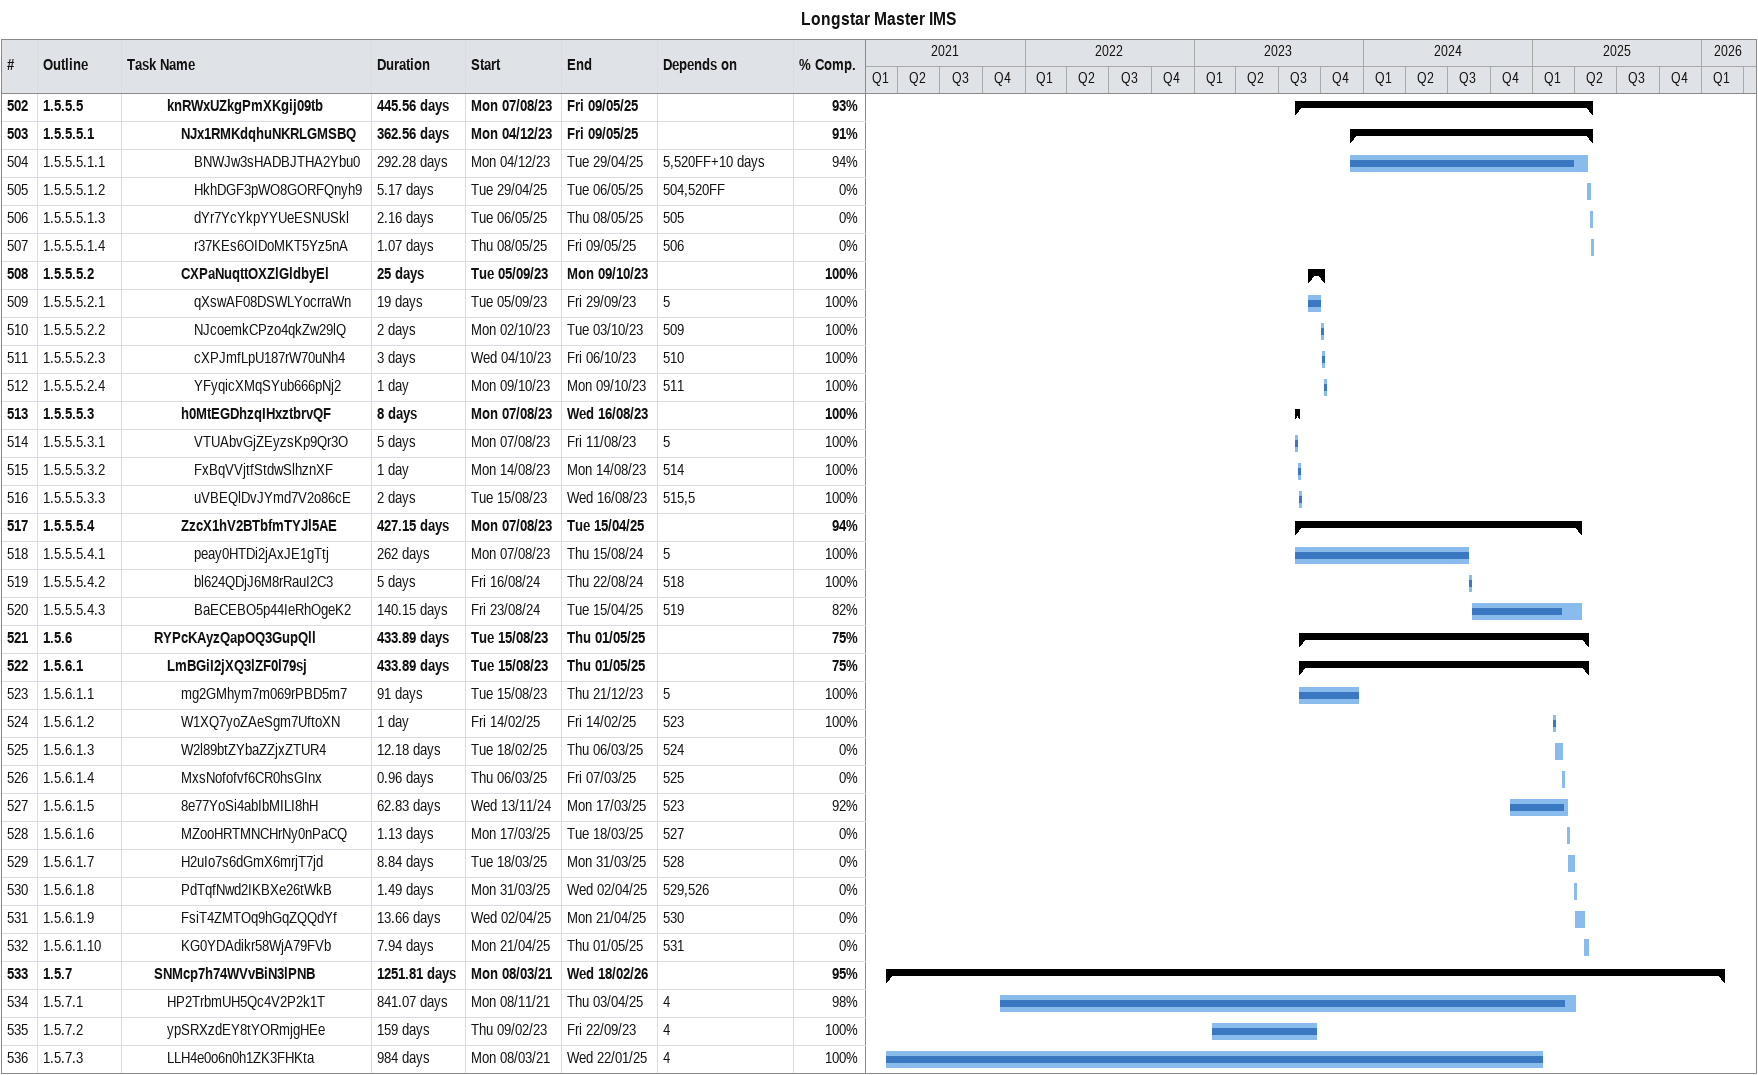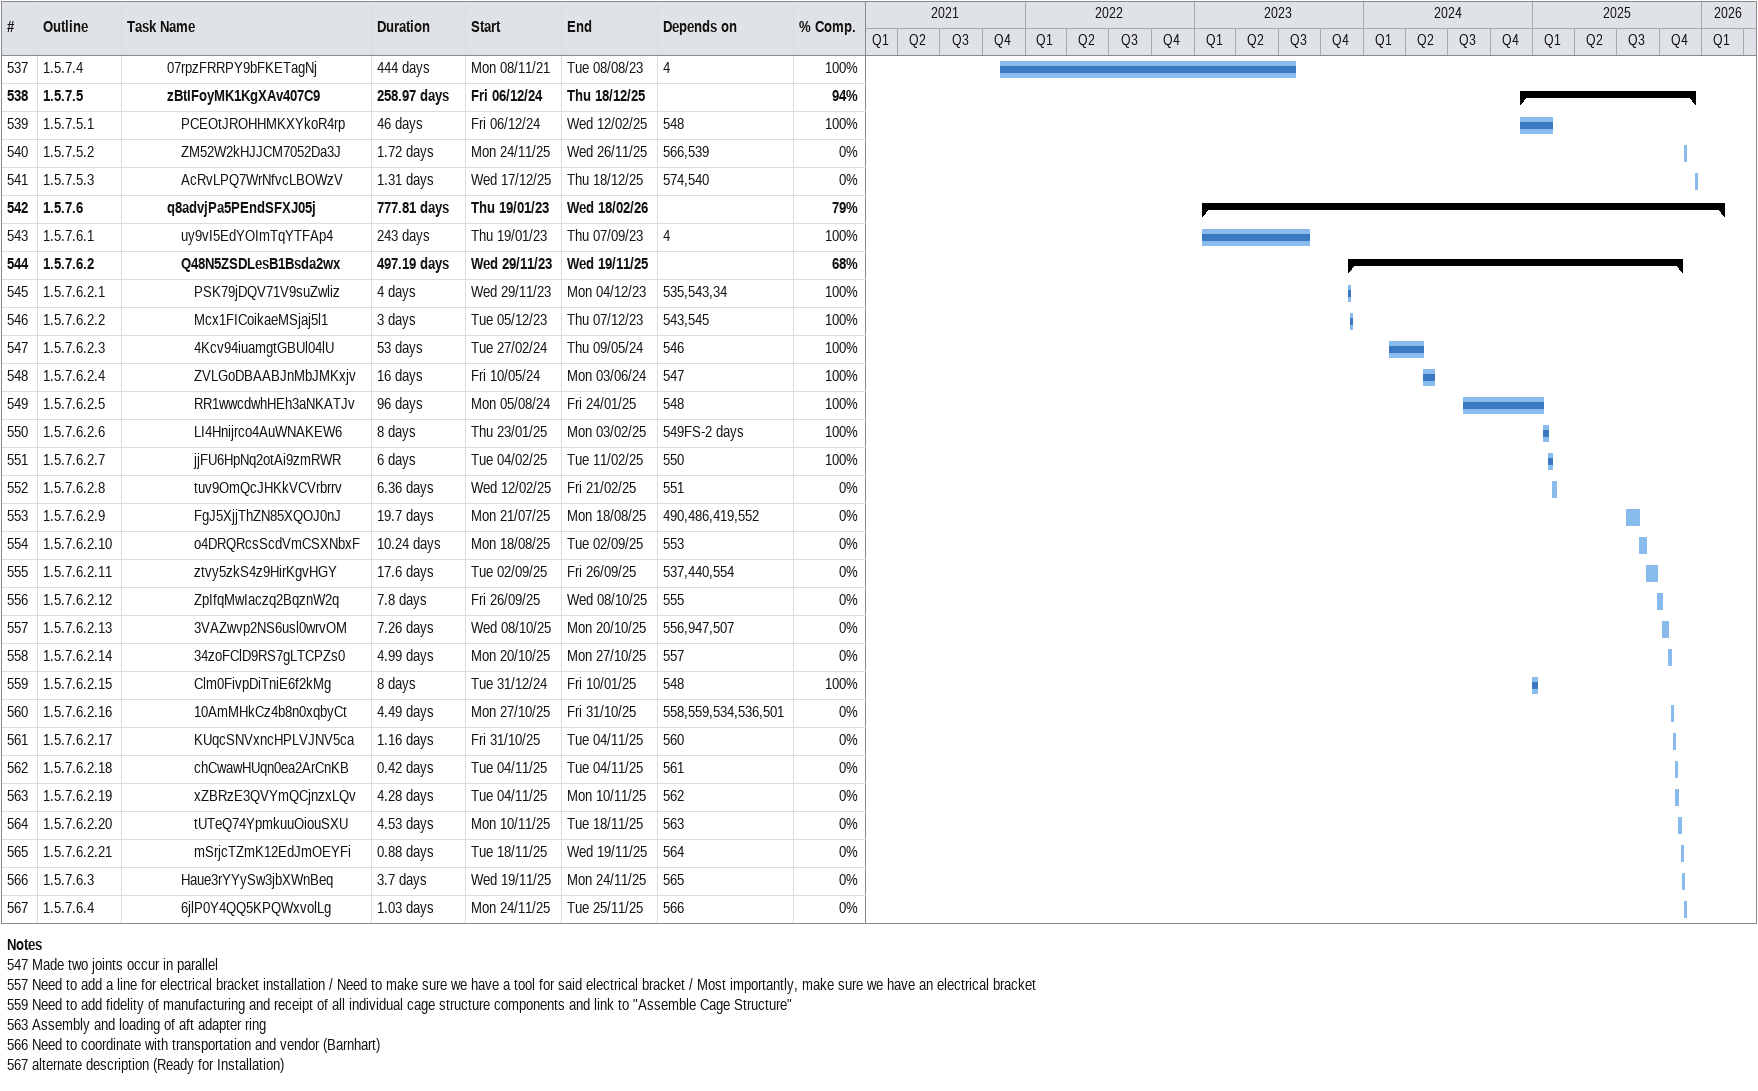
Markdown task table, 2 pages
Longstar Master IMS

| ID | WBS | Task | Duration | Start | Finish | Predecessors | % complete |
|---|---|---|---|---|---|---|---|
| 502 | 1.5.5.5 | **knRWxUZkgPmXKgij09tb** | 445.56d | 2023-08-07 | 2025-05-09 |  | 93 |
| 503 | 1.5.5.5.1 | **NJx1RMKdqhuNKRLGMSBQ** | 362.56d | 2023-12-04 | 2025-05-09 |  | 91 |
| 504 | 1.5.5.5.1.1 | BNWJw3sHADBJTHA2Ybu0 | 292.28d | 2023-12-04 | 2025-04-29 | 5, 520FF+10d | 94 |
| 505 | 1.5.5.5.1.2 | HkhDGF3pWO8GORFQnyh9 | 5.17d | 2025-04-29 | 2025-05-06 | 504, 520FF | 0 |
| 506 | 1.5.5.5.1.3 | dYr7YcYkpYYUeESNUSkl | 2.16d | 2025-05-06 | 2025-05-08 | 505 | 0 |
| 507 | 1.5.5.5.1.4 | r37KEs6OIDoMKT5Yz5nA | 1.07d | 2025-05-08 | 2025-05-09 | 506 | 0 |
| 508 | 1.5.5.5.2 | **CXPaNuqttOXZlGldbyEl** | 25d | 2023-09-05 | 2023-10-09 |  | 100 |
| 509 | 1.5.5.5.2.1 | qXswAF08DSWLYocrraWn | 19d | 2023-09-05 | 2023-09-29 | 5 | 100 |
| 510 | 1.5.5.5.2.2 | NJcoemkCPzo4qkZw29lQ | 2d | 2023-10-02 | 2023-10-03 | 509 | 100 |
| 511 | 1.5.5.5.2.3 | cXPJmfLpU187rW70uNh4 | 3d | 2023-10-04 | 2023-10-06 | 510 | 100 |
| 512 | 1.5.5.5.2.4 | YFyqicXMqSYub666pNj2 | 1d | 2023-10-09 | 2023-10-09 | 511 | 100 |
| 513 | 1.5.5.5.3 | **h0MtEGDhzqIHxztbrvQF** | 8d | 2023-08-07 | 2023-08-16 |  | 100 |
| 514 | 1.5.5.5.3.1 | VTUAbvGjZEyzsKp9Qr3O | 5d | 2023-08-07 | 2023-08-11 | 5 | 100 |
| 515 | 1.5.5.5.3.2 | FxBqVVjtfStdwSlhznXF | 1d | 2023-08-14 | 2023-08-14 | 514 | 100 |
| 516 | 1.5.5.5.3.3 | uVBEQlDvJYmd7V2o86cE | 2d | 2023-08-15 | 2023-08-16 | 515, 5 | 100 |
| 517 | 1.5.5.5.4 | **ZzcX1hV2BTbfmTYJl5AE** | 427.15d | 2023-08-07 | 2025-04-15 |  | 94 |
| 518 | 1.5.5.5.4.1 | peay0HTDi2jAxJE1gTtj | 262d | 2023-08-07 | 2024-08-15 | 5 | 100 |
| 519 | 1.5.5.5.4.2 | bl624QDjJ6M8rRauI2C3 | 5d | 2024-08-16 | 2024-08-22 | 518 | 100 |
| 520 | 1.5.5.5.4.3 | BaECEBO5p44IeRhOgeK2 | 140.15d | 2024-08-23 | 2025-04-15 | 519 | 82 |
| 521 | 1.5.6 | **RYPcKAyzQapOQ3GupQll** | 433.89d | 2023-08-15 | 2025-05-01 |  | 75 |
| 522 | 1.5.6.1 | **LmBGiI2jXQ3lZF0l79sj** | 433.89d | 2023-08-15 | 2025-05-01 |  | 75 |
| 523 | 1.5.6.1.1 | mg2GMhym7m069rPBD5m7 | 91d | 2023-08-15 | 2023-12-21 | 5 | 100 |
| 524 | 1.5.6.1.2 | W1XQ7yoZAeSgm7UftoXN | 1d | 2025-02-14 | 2025-02-14 | 523 | 100 |
| 525 | 1.5.6.1.3 | W2l89btZYbaZZjxZTUR4 | 12.18d | 2025-02-18 | 2025-03-06 | 524 | 0 |
| 526 | 1.5.6.1.4 | MxsNofofvf6CR0hsGInx | 0.96d | 2025-03-06 | 2025-03-07 | 525 | 0 |
| 527 | 1.5.6.1.5 | 8e77YoSi4abIbMILI8hH | 62.83d | 2024-11-13 | 2025-03-17 | 523 | 92 |
| 528 | 1.5.6.1.6 | MZooHRTMNCHrNy0nPaCQ | 1.13d | 2025-03-17 | 2025-03-18 | 527 | 0 |
| 529 | 1.5.6.1.7 | H2uIo7s6dGmX6mrjT7jd | 8.84d | 2025-03-18 | 2025-03-31 | 528 | 0 |
| 530 | 1.5.6.1.8 | PdTqfNwd2IKBXe26tWkB | 1.49d | 2025-03-31 | 2025-04-02 | 529, 526 | 0 |
| 531 | 1.5.6.1.9 | FsiT4ZMTOq9hGqZQQdYf | 13.66d | 2025-04-02 | 2025-04-21 | 530 | 0 |
| 532 | 1.5.6.1.10 | KG0YDAdikr58WjA79FVb | 7.94d | 2025-04-21 | 2025-05-01 | 531 | 0 |
| 533 | 1.5.7 | **SNMcp7h74WVvBiN3lPNB** | 1251.81d | 2021-03-08 | 2026-02-18 |  | 95 |
| 534 | 1.5.7.1 | HP2TrbmUH5Qc4V2P2k1T | 841.07d | 2021-11-08 | 2025-04-03 | 4 | 98 |
| 535 | 1.5.7.2 | ypSRXzdEY8tYORmjgHEe | 159d | 2023-02-09 | 2023-09-22 | 4 | 100 |
| 536 | 1.5.7.3 | LLH4e0o6n0h1ZK3FHKta | 984d | 2021-03-08 | 2025-01-22 | 4 | 100 |
| 537 | 1.5.7.4 | 07rpzFRRPY9bFKETagNj | 444d | 2021-11-08 | 2023-08-08 | 4 | 100 |
| 538 | 1.5.7.5 | **zBtIFoyMK1KgXAv407C9** | 258.97d | 2024-12-06 | 2025-12-18 |  | 94 |
| 539 | 1.5.7.5.1 | PCEOtJROHHMKXYkoR4rp | 46d | 2024-12-06 | 2025-02-12 | 548 | 100 |
| 540 | 1.5.7.5.2 | ZM52W2kHJJCM7052Da3J | 1.72d | 2025-11-24 | 2025-11-26 | 566, 539 | 0 |
| 541 | 1.5.7.5.3 | AcRvLPQ7WrNfvcLBOWzV | 1.31d | 2025-12-17 | 2025-12-18 | 574, 540 | 0 |
| 542 | 1.5.7.6 | **q8advjPa5PEndSFXJ05j** | 777.81d | 2023-01-19 | 2026-02-18 |  | 79 |
| 543 | 1.5.7.6.1 | uy9vI5EdYOImTqYTFAp4 | 243d | 2023-01-19 | 2023-09-07 | 4 | 100 |
| 544 | 1.5.7.6.2 | **Q48N5ZSDLesB1Bsda2wx** | 497.19d | 2023-11-29 | 2025-11-19 |  | 68 |
| 545 | 1.5.7.6.2.1 | PSK79jDQV71V9suZwliz | 4d | 2023-11-29 | 2023-12-04 | 535, 543, 34 | 100 |
| 546 | 1.5.7.6.2.2 | Mcx1FICoikaeMSjaj5l1 | 3d | 2023-12-05 | 2023-12-07 | 543, 545 | 100 |
| 547 | 1.5.7.6.2.3 | 4Kcv94iuamgtGBUl04lU | 53d | 2024-02-27 | 2024-05-09 | 546 | 100 |
| 548 | 1.5.7.6.2.4 | ZVLGoDBAABJnMbJMKxjv | 16d | 2024-05-10 | 2024-06-03 | 547 | 100 |
| 549 | 1.5.7.6.2.5 | RR1wwcdwhHEh3aNKATJv | 96d | 2024-08-05 | 2025-01-24 | 548 | 100 |
| 550 | 1.5.7.6.2.6 | LI4Hnijrco4AuWNAKEW6 | 8d | 2025-01-23 | 2025-02-03 | 549FS-2d | 100 |
| 551 | 1.5.7.6.2.7 | jjFU6HpNq2otAi9zmRWR | 6d | 2025-02-04 | 2025-02-11 | 550 | 100 |
| 552 | 1.5.7.6.2.8 | tuv9OmQcJHKkVCVrbrrv | 6.36d | 2025-02-12 | 2025-02-21 | 551 | 0 |
| 553 | 1.5.7.6.2.9 | FgJ5XjjThZN85XQOJ0nJ | 19.7d | 2025-07-21 | 2025-08-18 | 490, 486, 419, 552 | 0 |
| 554 | 1.5.7.6.2.10 | o4DRQRcsScdVmCSXNbxF | 10.24d | 2025-08-18 | 2025-09-02 | 553 | 0 |
| 555 | 1.5.7.6.2.11 | ztvy5zkS4z9HirKgvHGY | 17.6d | 2025-09-02 | 2025-09-26 | 537, 440, 554 | 0 |
| 556 | 1.5.7.6.2.12 | ZpIfqMwIaczq2BqznW2q | 7.8d | 2025-09-26 | 2025-10-08 | 555 | 0 |
| 557 | 1.5.7.6.2.13 | 3VAZwvp2NS6usl0wrvOM | 7.26d | 2025-10-08 | 2025-10-20 | 556, 947, 507 | 0 |
| 558 | 1.5.7.6.2.14 | 34zoFClD9RS7gLTCPZs0 | 4.99d | 2025-10-20 | 2025-10-27 | 557 | 0 |
| 559 | 1.5.7.6.2.15 | Clm0FivpDiTniE6f2kMg | 8d | 2024-12-31 | 2025-01-10 | 548 | 100 |
| 560 | 1.5.7.6.2.16 | 10AmMHkCz4b8n0xqbyCt | 4.49d | 2025-10-27 | 2025-10-31 | 558, 559, 534, 536, 501 | 0 |
| 561 | 1.5.7.6.2.17 | KUqcSNVxncHPLVJNV5ca | 1.16d | 2025-10-31 | 2025-11-04 | 560 | 0 |
| 562 | 1.5.7.6.2.18 | chCwawHUqn0ea2ArCnKB | 0.42d | 2025-11-04 | 2025-11-04 | 561 | 0 |
| 563 | 1.5.7.6.2.19 | xZBRzE3QVYmQCjnzxLQv | 4.28d | 2025-11-04 | 2025-11-10 | 562 | 0 |
| 564 | 1.5.7.6.2.20 | tUTeQ74YpmkuuOiouSXU | 4.53d | 2025-11-10 | 2025-11-18 | 563 | 0 |
| 565 | 1.5.7.6.2.21 | mSrjcTZmK12EdJmOEYFi | 0.88d | 2025-11-18 | 2025-11-19 | 564 | 0 |
| 566 | 1.5.7.6.3 | Haue3rYYySw3jbXWnBeq | 3.7d | 2025-11-19 | 2025-11-24 | 565 | 0 |
| 567 | 1.5.7.6.4 | 6jlP0Y4QQ5KPQWxvolLg | 1.03d | 2025-11-24 | 2025-11-25 | 566 | 0 |

Notes
- 547: Made two joints occur in parallel
- 557: Need to add a line for electrical bracket installation / Need to make sure we have a tool for said electrical bracket / Most importantly, make sure we have an electrical bracket
- 559: Need to add fidelity of manufacturing and receipt of all individual cage structure components and link to "Assemble Cage Structure"
- 563: Assembly and loading of aft adapter ring
- 566: Need to coordinate with transportation and vendor (Barnhart)
- 567: alternate description (Ready for Installation)
